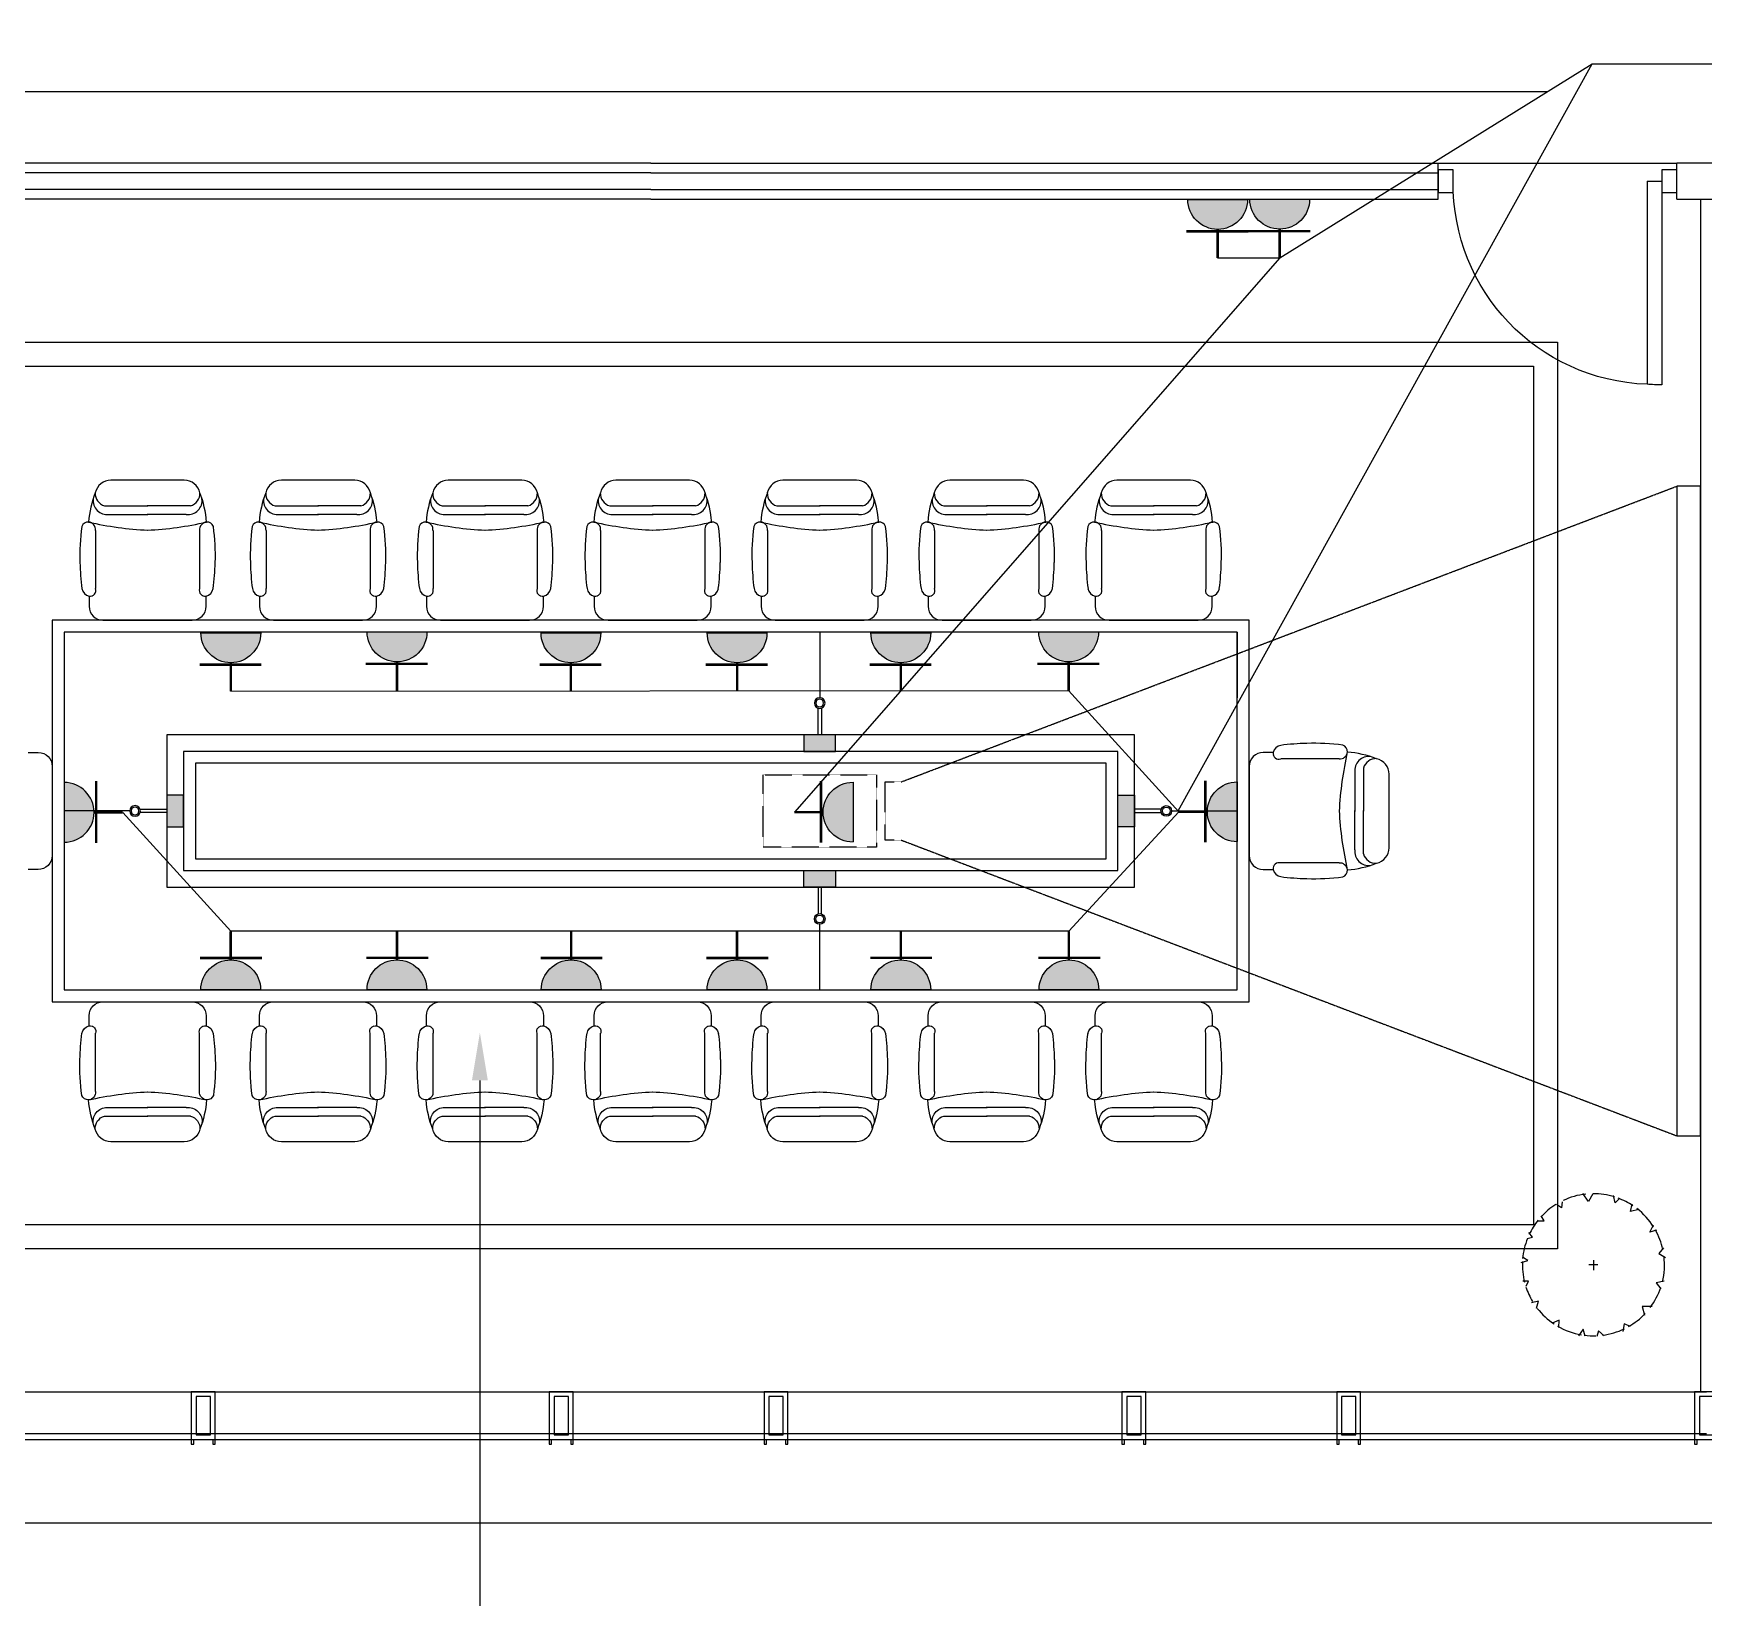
# Model space of a CAD drawing. Header units: inches. Extents: x 10 to 166961, y -47 to 131592.
# Drawn here: x 125562 to 132561, y 20649 to 27206 of the extents above; entities that cross this region are included whole.
import ezdxf

# ---------------------------------------------------------------- set-up
doc = ezdxf.new("R2010")
doc.units = ezdxf.units.IN
doc.header["$MEASUREMENT"] = 0
doc.linetypes.add('DASH', pattern=[0.35, 0.25, -0.1])
for name, color, linetype in [('4', 4, 'Continuous'), ('6', 6, 'Continuous'), ('8', 8, 'Continuous'), ('METAL', 7, 'Continuous'), ('stair', 2, 'Continuous'), ('wall', 2, 'Continuous'), ('windows', 4, 'Continuous'), ('修改', 1, 'Continuous'), ('家具', 9, 'Continuous'), ('尺寸3', 31, 'Continuous'), ('插座图', 4, 'Continuous')]:
    doc.layers.add(name, color=color, linetype=linetype)

# ---------------------------------------------------------------- blocks, each defined once
blk = doc.blocks.new('Metal')
at = {"layer": 'METAL', "color": 4}
for points in [[(-50, 20), (-40, 20), (-40, 0), (40, 0), (40, 20), (50, 20), (50, -200), (-50, -200)], [(-30, -20), (30, -20), (30, -180), (-30, -180)]]:
    blk.add_lwpolyline(points, close=True, dxfattribs=at)
blk = doc.blocks.new('A$C029860CA')
at = {"layer": '插座图', "lineweight": -2}
blk.add_hatch(color=3, dxfattribs=at).paths.add_polyline_path([(96.7, 0, 1), (2.2, 0)])
at = {"layer": '插座图', "color": 3, "lineweight": -2}
blk.add_line((2.2, 0), (96.7, 0), dxfattribs=at)
at = {"layer": '插座图', "color": 3, "lineweight": -2, "const_width": 4}
for points in [[(49.5, 47.3), (49.5, 92.7)], [(0, 50.5), (97.9, 50.5)]]:
    blk.add_lwpolyline(points, dxfattribs=at)
at = {"layer": '插座图', "color": 3, "lineweight": -2}
blk.add_arc((49.5, 0), 47.3, 0, 180, dxfattribs=at)

msp = doc.modelspace()

# ---------------------------------------------------------------- hatches: boundary and pattern name
at = {"layer": '8'}
for points in [[(128923.2, 24266.6), (128790.5, 24266.6), (128790.5, 24196.9), (128923.2, 24196.9)], [(126120.4, 24013.2), (126120.4, 23880.6), (126190.2, 23880.6), (126190.2, 24013.2)], [(130176.4, 24013.2), (130176.4, 23880.6), (130106.6, 23880.6), (130106.6, 24013.2)], [(128923.2, 23627.1), (128790.5, 23627.1), (128790.5, 23696.9), (128923.2, 23696.9)]]:
    msp.add_hatch(color=256, dxfattribs=at).paths.add_polyline_path(points)

# ---------------------------------------------------------------- linework, layer by layer
at = {"color": 2}
for p, q in [((130358.3, 23946.9), (132094.5, 27079)), ((130784.4, 26266), (132094.5, 27079)), ((132094.5, 27079), (151217.5, 27079)), ((119630.4, 26963.5), (131908.4, 26963.5)), ((130784.4, 26266), (128751, 23942.2)), ((130524.4, 26265), (130784.4, 26266)), ((126388.9, 24448.5), (129899.9, 24452)), ((129899.9, 24452), (130361.3, 23943.6)), ((126388.7, 23442.5), (125936, 23941.2)), ((130361.3, 23943.6), (129901.2, 23443)), ((129901.2, 23443), (126388.7, 23442.5))]:
    msp.add_line(p, q, dxfattribs=at)
at = {"color": 0, "linetype": 'ByBlock'}
for p, q in [((132078.6, 22309.7), (132054.8, 22343.9)), ((132096.4, 22342.4), (132078.6, 22309.7)), ((132190.1, 22303.8), (132184, 22335)), ((131965.8, 22282.9), (131944.9, 22297.9)), ((131968.7, 22308.2), (131965.8, 22282.9)), ((132209.3, 22323.2), (132190.1, 22303.8)), ((132253.9, 22268.1), (132261.4, 22299.3)), ((132289.5, 22277), (132253.9, 22268.1)), ((131864.7, 22229.5), (131893, 22229.5)), ((131893, 22229.5), (131879.6, 22250.3)), ((132335.5, 22182), (132350.5, 22211.7)), ((132363.8, 22189.4), (132335.5, 22182)), ((131821.6, 22155.2), (131844, 22159.8)), ((131844, 22159.8), (131829.2, 22180.5)), ((131796.5, 22054.3), (131824.6, 22063.1)), ((131824.6, 22063.1), (131806.8, 22073.5)), ((132099.3, 22064.6), (132099.3, 22021.6)), ((132393.5, 22115.1), (132372.7, 22091.4)), ((132372.7, 22091.4), (132400.9, 22075)), ((132117.3, 22044.7), (132080.1, 22044.7)), ((131827.7, 21975.5), (131803.9, 21975.5)), ((131817.2, 21954.7), (131827.7, 21975.5)), ((132395, 21975.5), (132362.3, 21969.6)), ((132362.3, 21969.6), (132381.7, 21944.3)), ((131869.3, 21892.2), (131839.5, 21884.8)), ((131860.3, 21862.6), (131869.3, 21892.2)), ((132345.9, 21870), (132302.8, 21870)), ((132302.8, 21870), (132313.3, 21832.9)), ((131955.4, 21812), (131925.7, 21800.2)), ((131953.9, 21782.4), (131955.4, 21812)), ((132056.3, 21775), (132037.1, 21746.7)), ((132065.2, 21745.3), (132056.3, 21775)), ((132228.7, 21797.2), (132222.6, 21764.5)), ((132253.9, 21785.4), (132228.7, 21797.2)), ((132120.2, 21767.5), (132112.8, 21743.8)), ((132143.9, 21746.7), (132120.2, 21767.5))]:
    msp.add_line(p, q, dxfattribs=at)
for start, end in [(96.2638, 115.32162), (72.84372, 90.25861), (122.01221, 137.54092), (56.27832, 69.77064), (32.07924, 52.21135), (140.94414, 154.8696), (12.43048, 29.3539), (158.29585, 175.00863), (177.31874, 194.27366), (346.09414, 6.65978), (198.26287, 211.07656), (322.95095, 341.32945), (217.83327, 236.29148), (299.44959, 316.70632), (239.60623, 260.26287), (277.44769, 295.76344), (262.58189, 272.04026)]:
    msp.add_arc((132099.3, 22044.7), 297.8, start, end, dxfattribs=at)
at = {"layer": '4'}
for p, q in [((131448.8, 26634.7), (131448.8, 26539.4)), ((131511.3, 26634.7), (131448.8, 26634.7)), ((131511.3, 26539.4), (131511.3, 26634.7)), ((132386.3, 26634.7), (132386.3, 26539.4)), ((132448.8, 26634.7), (132386.3, 26634.7)), ((132448.8, 26539.4), (132448.8, 26634.7)), ((131448.8, 26539.4), (131511.3, 26539.4)), ((132323.8, 26587), (132323.8, 25735.5)), ((132323.8, 26587), (132386.3, 26587)), ((132386.3, 26587), (132386.3, 25733.2)), ((132386.3, 26539.4), (132448.8, 26539.4))]:
    msp.add_line(p, q, dxfattribs=at)
at = {"layer": '4', "color": 4}
for p, q in [((126041.5, 25333.8), (125886.3, 25333.8)), ((126193.9, 25333.8), (126038.7, 25333.8)), ((126755.8, 25333.8), (126600.6, 25333.8)), ((126908.2, 25333.8), (126753, 25333.8)), ((127455.6, 25333.8), (127300.4, 25333.8)), ((127608, 25333.8), (127452.8, 25333.8)), ((128158.2, 25333.8), (128003, 25333.8)), ((128310.6, 25333.8), (128155.4, 25333.8)), ((128858, 25333.8), (128702.8, 25333.8)), ((129010.5, 25333.8), (128855.3, 25333.8)), ((129557.9, 25333.8), (129402.7, 25333.8)), ((129710.3, 25333.8), (129555.1, 25333.8)), ((130257.7, 25333.8), (130102.5, 25333.8)), ((130410.1, 25333.8), (130254.9, 25333.8)), ((125794.9, 24847.4), (125794.9, 24805)), ((126285.2, 24805), (126285.2, 24847.4)), ((126509.3, 24847.4), (126509.3, 24805)), ((126999.6, 24805), (126999.6, 24847.4)), ((127209.1, 24847.4), (127209.1, 24805)), ((127699.4, 24805), (127699.4, 24847.4)), ((127911.7, 24847.4), (127911.7, 24805)), ((128402, 24805), (128402, 24847.4)), ((128611.5, 24847.4), (128611.5, 24805)), ((129101.8, 24805), (129101.8, 24847.4)), ((129311.3, 24847.4), (129311.3, 24805)), ((129801.6, 24805), (129801.6, 24847.4)), ((130011.1, 24847.4), (130011.1, 24805)), ((130501.4, 24805), (130501.4, 24847.4)), ((125853.1, 24746.9), (126040.1, 24746.9)), ((126040.1, 24746.9), (126227.1, 24746.9)), ((126567.4, 24746.9), (126754.4, 24746.9)), ((126754.4, 24746.9), (126941.4, 24746.9)), ((127267.3, 24746.9), (127454.2, 24746.9)), ((127454.2, 24746.9), (127641.2, 24746.9)), ((127969.8, 24746.9), (128156.8, 24746.9)), ((128156.8, 24746.9), (128343.8, 24746.9)), ((128669.7, 24746.9), (128856.7, 24746.9)), ((128856.7, 24746.9), (129043.6, 24746.9)), ((129369.5, 24746.9), (129556.5, 24746.9)), ((129556.5, 24746.9), (129743.5, 24746.9)), ((130069.3, 24746.9), (130256.3, 24746.9)), ((130256.3, 24746.9), (130443.3, 24746.9)), ((125539.6, 24192), (125582, 24192)), ((125640.2, 24133.9), (125640.2, 23946.9)), ((125640.2, 23946.9), (125640.2, 23759.9)), ((125582, 23701.7), (125539.6, 23701.7)), ((125853.1, 23146.9), (126040.1, 23146.9)), ((126040.1, 23146.9), (126227.1, 23146.9)), ((126567.4, 23146.9), (126754.4, 23146.9)), ((126754.4, 23146.9), (126941.4, 23146.9)), ((127267.3, 23146.9), (127454.2, 23146.9)), ((127454.2, 23146.9), (127641.2, 23146.9)), ((127969.8, 23146.9), (128156.8, 23146.9)), ((128156.8, 23146.9), (128343.8, 23146.9)), ((128669.7, 23146.9), (128856.7, 23146.9)), ((128856.7, 23146.9), (129043.6, 23146.9)), ((129369.5, 23146.9), (129556.5, 23146.9)), ((129556.5, 23146.9), (129743.5, 23146.9)), ((130069.3, 23146.9), (130256.3, 23146.9)), ((130256.3, 23146.9), (130443.3, 23146.9)), ((125794.9, 23046.4), (125794.9, 23088.7)), ((126285.2, 23088.7), (126285.2, 23046.4)), ((126509.3, 23046.4), (126509.3, 23088.7)), ((126999.6, 23088.7), (126999.6, 23046.4)), ((127209.1, 23046.4), (127209.1, 23088.7)), ((127699.4, 23088.7), (127699.4, 23046.4)), ((127911.7, 23046.4), (127911.7, 23088.7)), ((128402, 23088.7), (128402, 23046.4)), ((128611.5, 23046.4), (128611.5, 23088.7)), ((129101.8, 23088.7), (129101.8, 23046.4)), ((129311.3, 23046.4), (129311.3, 23088.7)), ((129801.6, 23088.7), (129801.6, 23046.4)), ((130011.1, 23046.4), (130011.1, 23088.7)), ((130501.4, 23088.7), (130501.4, 23046.4)), ((126041.5, 22560), (125886.3, 22560)), ((126193.9, 22560), (126038.7, 22560)), ((126755.8, 22560), (126600.6, 22560)), ((126908.2, 22560), (126753, 22560)), ((127455.6, 22560), (127300.4, 22560)), ((127608, 22560), (127452.8, 22560)), ((128158.2, 22560), (128003, 22560)), ((128310.6, 22560), (128155.4, 22560)), ((128858, 22560), (128702.8, 22560)), ((129010.5, 22560), (128855.3, 22560)), ((129557.9, 22560), (129402.7, 22560)), ((129710.3, 22560), (129555.1, 22560)), ((130257.7, 22560), (130102.5, 22560)), ((130410.1, 22560), (130254.9, 22560))]:
    msp.add_line(p, q, dxfattribs=at)
at = {"layer": '4', "color": 252}
for p, q in [((130656.6, 24746.9), (125640.2, 24746.9)), ((125640.2, 24746.9), (125640.2, 23146.9)), ((130656.6, 23146.9), (130656.6, 24746.9)), ((130056.6, 24146.9), (126240.2, 24146.9)), ((126240.2, 24146.9), (126240.2, 23746.9)), ((130056.6, 23746.9), (130056.6, 24146.9)), ((126240.2, 23746.9), (130056.6, 23746.9)), ((125640.2, 23146.9), (130656.6, 23146.9))]:
    msp.add_line(p, q, dxfattribs=at)
at = {"layer": '4', "color": 4}
msp.add_lwpolyline([(131243.5, 23945.5), (131243.5, 24100.7, 0.340964), (131190.4, 24166.2, 0.068862), (131067.9, 24194.1, 0.321194), (131049, 24222.8, 0.041442), (130898.2, 24230.4, 0.024799), (130788.6, 24222, 0.284095), (130757.1, 24192), (130714.8, 24192, 0.414214), (130656.6, 24133.9), (130656.6, 23946.9), (130656.6, 23759.9, 0.414214), (130714.8, 23701.7), (130757.1, 23701.7, 0.284095), (130788.6, 23671.7, 0.024799), (130898.2, 23663.3, 0.041442), (131049, 23671, 0.321194), (131067.9, 23699.6, 0.068862), (131190.4, 23727.5, 0.340964), (131243.5, 23793.1), (131243.5, 23948.3)], format="xyb", dxfattribs=at)
at = {"layer": '4', "extrusion": (0, 0, -1)}
msp.add_ellipse((132386.3, 26608.2), major_axis=(0.3, 875), ratio=1, start_param=3.141243, end_param=3.212732, dxfattribs=at)
at = {"layer": '4', "color": 4}
for centre, major_axis, start_param, end_param in [((126249.3, 25118.6), (0.3, 458.2), 1.210049, 1.485063), ((125887.9, 25264.7), (0, 69.1), 0.023371, 1.337779), ((126192.2, 25264.7), (0, 69.1), -1.33838, -0.023971), ((125830.8, 25118.6), (0.1, 458.2), -1.484253, -1.209239), ((126963.7, 25118.6), (0.3, 458.2), 1.210049, 1.485063), ((126602.3, 25264.7), (0, 69.1), 0.023371, 1.337779), ((126906.6, 25264.7), (0, 69.1), -1.33838, -0.023971), ((126545.2, 25118.6), (0.1, 458.2), -1.484253, -1.209239), ((127663.5, 25118.6), (0.3, 458.2), 1.210049, 1.485063), ((127302.1, 25264.7), (0, 69.1), 0.023371, 1.337779), ((127606.4, 25264.7), (0, 69.1), -1.33838, -0.023971), ((127245, 25118.6), (0.1, 458.2), -1.484253, -1.209239), ((128366.1, 25118.6), (0.3, 458.2), 1.210049, 1.485063), ((128004.7, 25264.7), (0, 69.1), 0.023371, 1.337779), ((128309, 25264.7), (0, 69.1), -1.33838, -0.023971), ((127947.6, 25118.6), (0.1, 458.2), -1.484253, -1.209239), ((129065.9, 25118.6), (0.3, 458.2), 1.210049, 1.485063), ((128704.5, 25264.7), (0, 69.1), 0.023371, 1.337779), ((129008.8, 25264.7), (0, 69.1), -1.33838, -0.023971), ((128647.4, 25118.6), (0.1, 458.2), -1.484253, -1.209239), ((129765.7, 25118.6), (0.3, 458.2), 1.210049, 1.485063), ((129404.3, 25264.7), (0, 69.1), 0.023371, 1.337779), ((129708.6, 25264.7), (0, 69.1), -1.33838, -0.023971), ((129347.2, 25118.6), (0.1, 458.2), -1.484253, -1.209239), ((130465.5, 25118.6), (0.3, 458.2), 1.210049, 1.485063), ((130104.1, 25264.7), (0, 69.1), 0.023371, 1.337779), ((130408.5, 25264.7), (0, 69.1), -1.33838, -0.023971), ((130047, 25118.6), (0.1, 458.2), -1.484253, -1.209239), ((126668.3, 25018), (-0.3, 912.3), 1.437238, 1.602913), ((125791.7, 25128.7), (20.8, 20.8), 0.74676, 1.989904), ((126288.5, 25128.7), (-20.8, 20.8), 4.293281, 5.536425), ((125411.8, 25018), (0.2, 912.3), 4.680198, 4.845872), ((127382.7, 25018), (-0.3, 912.3), 1.437238, 1.602913), ((126506, 25128.7), (20.8, 20.8), 0.74676, 1.989904), ((127002.8, 25128.7), (-20.8, 20.8), 4.293281, 5.536425), ((126126.1, 25018), (0.2, 912.3), 4.680198, 4.845872), ((128082.5, 25018), (-0.3, 912.3), 1.437238, 1.602913), ((127205.8, 25128.7), (20.8, 20.8), 0.74676, 1.989904), ((127702.6, 25128.7), (-20.8, 20.8), 4.293281, 5.536425), ((126826, 25018), (0.2, 912.3), 4.680198, 4.845872), ((128785.1, 25018), (-0.3, 912.3), 1.437238, 1.602913), ((127908.4, 25128.7), (20.8, 20.8), 0.74676, 1.989904), ((128405.2, 25128.7), (-20.8, 20.8), 4.293281, 5.536425), ((127528.6, 25018), (0.2, 912.3), 4.680198, 4.845872), ((129484.9, 25018), (-0.3, 912.3), 1.437238, 1.602913), ((128608.3, 25128.7), (20.8, 20.8), 0.74676, 1.989904), ((129105, 25128.7), (-20.8, 20.8), 4.293281, 5.536425), ((128228.4, 25018), (0.2, 912.3), 4.680198, 4.845872), ((130184.7, 25018), (-0.3, 912.3), 1.437238, 1.602913), ((129308.1, 25128.7), (20.8, 20.8), 0.74676, 1.989904), ((129804.9, 25128.7), (-20.8, 20.8), 4.293281, 5.536425), ((128928.2, 25018), (0.2, 912.3), 4.680198, 4.845872), ((130884.6, 25018), (-0.3, 912.3), 1.437238, 1.602913), ((130007.9, 25128.7), (20.8, 20.8), 0.74676, 1.989904), ((130504.7, 25128.7), (-20.8, 20.8), 4.293281, 5.536425), ((129628, 25018), (0.2, 912.3), 4.680198, 4.845872), ((126864.8, 25018), (0.3, 1108.6), 1.59774, 1.696917), ((125215.4, 25018), (-0.4, 1108.6), 4.586183, 4.685361), ((127579.1, 25018), (0.3, 1108.6), 1.59774, 1.696917), ((125929.7, 25018), (-0.4, 1108.6), 4.586183, 4.685361), ((128278.9, 25018), (0.3, 1108.6), 1.59774, 1.696917), ((126629.6, 25018), (-0.4, 1108.6), 4.586183, 4.685361), ((128981.5, 25018), (0.3, 1108.6), 1.59774, 1.696917), ((127332.1, 25018), (-0.4, 1108.6), 4.586183, 4.685361), ((129681.3, 25018), (0.3, 1108.6), 1.59774, 1.696917), ((128032, 25018), (-0.4, 1108.6), 4.586183, 4.685361), ((130381.2, 25018), (0.3, 1108.6), 1.59774, 1.696917), ((128731.8, 25018), (-0.4, 1108.6), 4.586183, 4.685361), ((131081, 25018), (0.3, 1108.6), 1.59774, 1.696917), ((129431.6, 25018), (-0.4, 1108.6), 4.586183, 4.685361), ((125805.4, 24887.4), (0, 41.4), 1.778241, 2.88545), ((126274.7, 24887.4), (0, 41.4), 3.397521, 4.50473), ((126519.7, 24887.4), (0, 41.4), 1.778241, 2.88545), ((126989.1, 24887.4), (0, 41.4), 3.397521, 4.50473), ((127219.6, 24887.4), (0, 41.4), 1.778241, 2.88545), ((127688.9, 24887.4), (0, 41.4), 3.397521, 4.50473), ((127922.2, 24887.4), (0, 41.4), 1.778241, 2.88545), ((128391.5, 24887.4), (0, 41.4), 3.397521, 4.50473), ((128622, 24887.4), (0, 41.4), 1.778241, 2.88545), ((129091.3, 24887.4), (0, 41.4), 3.397521, 4.50473), ((129321.8, 24887.4), (0, 41.4), 1.778241, 2.88545), ((129791.2, 24887.4), (0, 41.4), 3.397521, 4.50473), ((130021.6, 24887.4), (0, 41.4), 1.778241, 2.88545), ((130491, 24887.4), (0, 41.4), 3.397521, 4.50473), ((125853.1, 24805), (0, 58.2), 1.571047, 3.141843), ((126227.1, 24805), (0, 58.2), 3.142077, 4.712873), ((126567.4, 24805), (0, 58.2), 1.571047, 3.141843), ((126941.4, 24805), (0, 58.2), 3.142077, 4.712873), ((127267.3, 24805), (0, 58.2), 1.571047, 3.141843), ((127641.2, 24805), (0, 58.2), 3.142077, 4.712873), ((127969.8, 24805), (0, 58.2), 1.571047, 3.141843), ((128343.8, 24805), (0, 58.2), 3.142077, 4.712873), ((128669.7, 24805), (0, 58.2), 1.571047, 3.141843), ((129043.6, 24805), (0, 58.2), 3.142077, 4.712873), ((129369.5, 24805), (0, 58.2), 1.571047, 3.141843), ((129743.5, 24805), (0, 58.2), 3.142077, 4.712873), ((130069.3, 24805), (0, 58.2), 1.571047, 3.141843), ((130443.3, 24805), (0, 58.2), 3.142077, 4.712873)]:
    msp.add_ellipse(centre, major_axis=major_axis, ratio=1, start_param=start_param, end_param=end_param, dxfattribs=at)
at = {"layer": '4', "color": 4, "extrusion": (0, 0, -1)}
for centre, major_axis, start_param, end_param in [((125582, 24133.9), (-41.1, 41.1), 0.785398, 2.356194), ((125582, 23759.9), (-41.1, 41.1), 2.356194, 3.926991), ((125853.1, 23088.7), (0, 58.2), -1.570546, 0.00025), ((126227.1, 23088.7), (0, 58.2), 0.000484, 1.571281), ((126567.4, 23088.7), (0, 58.2), -1.570546, 0.00025), ((126941.4, 23088.7), (0, 58.2), 0.000484, 1.571281), ((127267.3, 23088.7), (0, 58.2), -1.570546, 0.00025), ((127641.2, 23088.7), (0, 58.2), 0.000484, 1.571281), ((127969.8, 23088.7), (0, 58.2), -1.570546, 0.00025), ((128343.8, 23088.7), (0, 58.2), 0.000484, 1.571281), ((128669.7, 23088.7), (0, 58.2), -1.570546, 0.00025), ((129043.6, 23088.7), (0, 58.2), 0.000484, 1.571281), ((129369.5, 23088.7), (0, 58.2), -1.570546, 0.00025), ((129743.5, 23088.7), (0, 58.2), 0.000484, 1.571281), ((130069.3, 23088.7), (0, 58.2), -1.570546, 0.00025), ((130443.3, 23088.7), (0, 58.2), 0.000484, 1.571281), ((125805.4, 23006.3), (0, 41.4), -1.363352, -0.256143), ((126274.7, 23006.3), (0, 41.4), 0.255928, 1.363137), ((126519.7, 23006.3), (0, 41.4), -1.363352, -0.256143), ((126989.1, 23006.3), (0, 41.4), 0.255928, 1.363137), ((127219.6, 23006.3), (0, 41.4), -1.363352, -0.256143), ((127688.9, 23006.3), (0, 41.4), 0.255928, 1.363137), ((127922.2, 23006.3), (0, 41.4), -1.363352, -0.256143), ((128391.5, 23006.3), (0, 41.4), 0.255928, 1.363137), ((128622, 23006.3), (0, 41.4), -1.363352, -0.256143), ((129091.3, 23006.3), (0, 41.4), 0.255928, 1.363137), ((129321.8, 23006.3), (0, 41.4), -1.363352, -0.256143), ((129791.2, 23006.3), (0, 41.4), 0.255928, 1.363137), ((130021.6, 23006.3), (0, 41.4), -1.363352, -0.256143), ((130491, 23006.3), (0, 41.4), 0.255928, 1.363137), ((126864.8, 22875.7), (-0.3, 1108.6), -1.543853, -1.444676), ((125215.4, 22875.7), (0.4, 1108.6), 1.444591, 1.543768), ((127579.1, 22875.7), (-0.3, 1108.6), -1.543853, -1.444676), ((125929.7, 22875.7), (0.4, 1108.6), 1.444591, 1.543768), ((128278.9, 22875.7), (-0.3, 1108.6), -1.543853, -1.444676), ((126629.6, 22875.7), (0.4, 1108.6), 1.444591, 1.543768), ((128981.5, 22875.7), (-0.3, 1108.6), -1.543853, -1.444676), ((127332.1, 22875.7), (0.4, 1108.6), 1.444591, 1.543768), ((129681.3, 22875.7), (-0.3, 1108.6), -1.543853, -1.444676), ((128032, 22875.7), (0.4, 1108.6), 1.444591, 1.543768), ((130381.2, 22875.7), (-0.3, 1108.6), -1.543853, -1.444676), ((128731.8, 22875.7), (0.4, 1108.6), 1.444591, 1.543768), ((131081, 22875.7), (-0.3, 1108.6), -1.543853, -1.444676), ((129431.6, 22875.7), (0.4, 1108.6), 1.444591, 1.543768), ((126668.3, 22875.7), (0.3, 912.3), 4.578831, 4.744506), ((125411.8, 22875.7), (-0.2, 912.3), 1.538605, 1.70428), ((127382.7, 22875.7), (0.3, 912.3), 4.578831, 4.744506), ((126126.1, 22875.7), (-0.2, 912.3), 1.538605, 1.70428), ((128082.5, 22875.7), (0.3, 912.3), 4.578831, 4.744506), ((126826, 22875.7), (-0.2, 912.3), 1.538605, 1.70428), ((128785.1, 22875.7), (0.3, 912.3), 4.578831, 4.744506), ((127528.6, 22875.7), (-0.2, 912.3), 1.538605, 1.70428), ((129484.9, 22875.7), (0.3, 912.3), 4.578831, 4.744506), ((128228.4, 22875.7), (-0.2, 912.3), 1.538605, 1.70428), ((130184.7, 22875.7), (0.3, 912.3), 4.578831, 4.744506), ((128928.2, 22875.7), (-0.2, 912.3), 1.538605, 1.70428), ((130884.6, 22875.7), (0.3, 912.3), 4.578831, 4.744506), ((129628, 22875.7), (-0.2, 912.3), 1.538605, 1.70428), ((125791.7, 22765.1), (-20.8, 20.8), 3.888353, 5.131497), ((126288.5, 22765.1), (20.8, 20.8), 1.151689, 2.394833), ((126506, 22765.1), (-20.8, 20.8), 3.888353, 5.131497), ((127002.8, 22765.1), (20.8, 20.8), 1.151689, 2.394833), ((127205.8, 22765.1), (-20.8, 20.8), 3.888353, 5.131497), ((127702.6, 22765.1), (20.8, 20.8), 1.151689, 2.394833), ((127908.4, 22765.1), (-20.8, 20.8), 3.888353, 5.131497), ((128405.2, 22765.1), (20.8, 20.8), 1.151689, 2.394833), ((128608.3, 22765.1), (-20.8, 20.8), 3.888353, 5.131497), ((129105, 22765.1), (20.8, 20.8), 1.151689, 2.394833), ((129308.1, 22765.1), (-20.8, 20.8), 3.888353, 5.131497), ((129804.9, 22765.1), (20.8, 20.8), 1.151689, 2.394833), ((130007.9, 22765.1), (-20.8, 20.8), 3.888353, 5.131497), ((130504.7, 22765.1), (20.8, 20.8), 1.151689, 2.394833), ((126249.3, 22775.1), (-0.3, 458.2), 4.351642, 4.626656), ((125830.8, 22775.1), (-0.1, 458.2), 1.65734, 1.932354), ((126963.7, 22775.1), (-0.3, 458.2), 4.351642, 4.626656), ((126545.2, 22775.1), (-0.1, 458.2), 1.65734, 1.932354), ((127663.5, 22775.1), (-0.3, 458.2), 4.351642, 4.626656), ((127245, 22775.1), (-0.1, 458.2), 1.65734, 1.932354), ((128366.1, 22775.1), (-0.3, 458.2), 4.351642, 4.626656), ((127947.6, 22775.1), (-0.1, 458.2), 1.65734, 1.932354), ((129065.9, 22775.1), (-0.3, 458.2), 4.351642, 4.626656), ((128647.4, 22775.1), (-0.1, 458.2), 1.65734, 1.932354), ((129765.7, 22775.1), (-0.3, 458.2), 4.351642, 4.626656), ((129347.2, 22775.1), (-0.1, 458.2), 1.65734, 1.932354), ((130465.5, 22775.1), (-0.3, 458.2), 4.351642, 4.626656), ((130047, 22775.1), (-0.1, 458.2), 1.65734, 1.932354), ((125887.9, 22629), (0, 69.1), 3.164963, 4.479372), ((126192.2, 22629), (0, 69.1), 1.803213, 3.117622), ((126602.3, 22629), (0, 69.1), 3.164963, 4.479372), ((126906.6, 22629), (0, 69.1), 1.803213, 3.117622), ((127302.1, 22629), (0, 69.1), 3.164963, 4.479372), ((127606.4, 22629), (0, 69.1), 1.803213, 3.117622), ((128004.7, 22629), (0, 69.1), 3.164963, 4.479372), ((128309, 22629), (0, 69.1), 1.803213, 3.117622), ((128704.5, 22629), (0, 69.1), 3.164963, 4.479372), ((129008.8, 22629), (0, 69.1), 1.803213, 3.117622), ((129404.3, 22629), (0, 69.1), 3.164963, 4.479372), ((129708.6, 22629), (0, 69.1), 1.803213, 3.117622), ((130104.1, 22629), (0, 69.1), 3.164963, 4.479372), ((130408.5, 22629), (0, 69.1), 1.803213, 3.117622)]:
    msp.add_ellipse(centre, major_axis=major_axis, ratio=1, start_param=start_param, end_param=end_param, dxfattribs=at)
at = {"layer": '6', "color": 252}
for p, q in [((132448.4, 25308.3), (132448.4, 22585.4)), ((132548.4, 25308.3), (132448.4, 25308.3)), ((132548.4, 22585.4), (132548.4, 25308.3)), ((132448.4, 22585.4), (132548.4, 22585.4))]:
    msp.add_line(p, q, dxfattribs=at)
at = {"layer": '8', "color": 8}
for p, q in [((125860.1, 25226), (126041.5, 25226)), ((126220.1, 25226), (126038.7, 25226)), ((126574.4, 25226), (126755.8, 25226)), ((126934.4, 25226), (126753, 25226)), ((127274.3, 25226), (127455.6, 25226)), ((127634.2, 25226), (127452.8, 25226)), ((127976.8, 25226), (128158.2, 25226)), ((128336.8, 25226), (128155.4, 25226)), ((128676.7, 25226), (128858, 25226)), ((129036.6, 25226), (128855.3, 25226)), ((129376.5, 25226), (129557.9, 25226)), ((129736.5, 25226), (129555.1, 25226)), ((130076.3, 25226), (130257.7, 25226)), ((130436.3, 25226), (130254.9, 25226)), ((125877.8, 25189.8), (126041.8, 25189.7)), ((126202.4, 25189.8), (126038.4, 25189.7)), ((126592.1, 25189.8), (126756.1, 25189.7)), ((126916.7, 25189.8), (126752.7, 25189.7)), ((127291.9, 25189.8), (127455.9, 25189.7)), ((127616.6, 25189.8), (127452.5, 25189.7)), ((127994.5, 25189.8), (128158.5, 25189.7)), ((128319.1, 25189.8), (128155.1, 25189.7)), ((128694.3, 25189.8), (128858.4, 25189.7)), ((129019, 25189.8), (128855, 25189.7)), ((129394.2, 25189.8), (129558.2, 25189.7)), ((129718.8, 25189.8), (129554.8, 25189.7)), ((130094, 25189.8), (130258, 25189.7)), ((130418.6, 25189.8), (130254.6, 25189.7)), ((125822, 25123.3), (125822, 24878.9)), ((126258.1, 25123.3), (126258.1, 24878.9)), ((126536.4, 25123.3), (126536.4, 24878.9)), ((126972.4, 25123.3), (126972.4, 24878.9)), ((127236.2, 25123.3), (127236.2, 24878.9)), ((127672.3, 25123.3), (127672.3, 24878.9)), ((127938.8, 25123.3), (127938.8, 24878.9)), ((128374.9, 25123.3), (128374.9, 24878.9)), ((128638.6, 25123.3), (128638.6, 24878.9)), ((129074.7, 25123.3), (129074.7, 24878.9)), ((129338.4, 25123.3), (129338.4, 24878.9)), ((129774.5, 25123.3), (129774.5, 24878.9)), ((130038.3, 25123.3), (130038.3, 24878.9)), ((130474.3, 25123.3), (130474.3, 24878.9)), ((125809.5, 24846.3), (125809.5, 24846.3)), ((126523.9, 24846.3), (126523.9, 24846.3)), ((127223.7, 24846.3), (127223.7, 24846.3)), ((127926.3, 24846.3), (127926.3, 24846.3)), ((128626.1, 24846.3), (128626.1, 24846.3)), ((129325.9, 24846.3), (129325.9, 24846.3)), ((130025.7, 24846.3), (130025.7, 24846.3)), ((130756, 24177.4), (130756, 24177.4)), ((131033.1, 24164.9), (130788.6, 24164.9)), ((131099.6, 24109.2), (131099.5, 23945.2)), ((131135.7, 24126.9), (131135.7, 23945.5)), ((131099.6, 23784.6), (131099.5, 23948.6)), ((131135.7, 23766.9), (131135.7, 23948.3)), ((131033.1, 23728.9), (130788.6, 23728.9)), ((125809.5, 23047.5), (125809.5, 23047.5)), ((126523.9, 23047.5), (126523.9, 23047.5)), ((127223.7, 23047.5), (127223.7, 23047.5)), ((127926.3, 23047.5), (127926.3, 23047.5)), ((128626.1, 23047.5), (128626.1, 23047.5)), ((129325.9, 23047.5), (129325.9, 23047.5)), ((130025.7, 23047.5), (130025.7, 23047.5)), ((125822, 22770.4), (125822, 23014.9)), ((126258.1, 22770.4), (126258.1, 23014.9)), ((126536.4, 22770.4), (126536.4, 23014.9)), ((126972.4, 22770.4), (126972.4, 23014.9)), ((127236.2, 22770.4), (127236.2, 23014.9)), ((127672.3, 22770.4), (127672.3, 23014.9)), ((127938.8, 22770.4), (127938.8, 23014.9)), ((128374.9, 22770.4), (128374.9, 23014.9)), ((128638.6, 22770.4), (128638.6, 23014.9)), ((129074.7, 22770.4), (129074.7, 23014.9)), ((129338.4, 22770.4), (129338.4, 23014.9)), ((129774.5, 22770.4), (129774.5, 23014.9)), ((130038.3, 22770.4), (130038.3, 23014.9)), ((130474.3, 22770.4), (130474.3, 23014.9)), ((125877.8, 22703.9), (126041.8, 22704)), ((126202.4, 22703.9), (126038.4, 22704)), ((126592.1, 22703.9), (126756.1, 22704)), ((126916.7, 22703.9), (126752.7, 22704)), ((127291.9, 22703.9), (127455.9, 22704)), ((127616.6, 22703.9), (127452.5, 22704)), ((127994.5, 22703.9), (128158.5, 22704)), ((128319.1, 22703.9), (128155.1, 22704)), ((128694.3, 22703.9), (128858.4, 22704)), ((129019, 22703.9), (128855, 22704)), ((129394.2, 22703.9), (129558.2, 22704)), ((129718.8, 22703.9), (129554.8, 22704)), ((130094, 22703.9), (130258, 22704)), ((130418.6, 22703.9), (130254.6, 22704)), ((125860.1, 22667.8), (126041.5, 22667.8)), ((126220.1, 22667.8), (126038.7, 22667.8)), ((126574.4, 22667.8), (126755.8, 22667.8)), ((126934.4, 22667.8), (126753, 22667.8)), ((127274.3, 22667.8), (127455.6, 22667.8)), ((127634.2, 22667.8), (127452.8, 22667.8)), ((127976.8, 22667.8), (128158.2, 22667.8)), ((128336.8, 22667.8), (128155.4, 22667.8)), ((128676.7, 22667.8), (128858, 22667.8)), ((129036.6, 22667.8), (128855.3, 22667.8)), ((129376.5, 22667.8), (129557.9, 22667.8)), ((129736.5, 22667.8), (129555.1, 22667.8)), ((130076.3, 22667.8), (130257.7, 22667.8)), ((130436.3, 22667.8), (130254.9, 22667.8))]:
    msp.add_line(p, q, dxfattribs=at)
at = {"layer": '8', "color": 252}
for p, q in [((130606.6, 24696.9), (125690.2, 24696.9)), ((125690.2, 24696.9), (125690.2, 23196.9)), ((128856.9, 24696.9), (128856.9, 24421.8)), ((130606.5, 24696.9), (130606.5, 24421.8)), ((130606.6, 23196.9), (130606.6, 24696.9)), ((130176.4, 24266.6), (126120.4, 24266.6)), ((126120.4, 24266.6), (126120.4, 23627.1)), ((130176.4, 23627.1), (130176.4, 24266.6)), ((130106.6, 24196.9), (126190.2, 24196.9)), ((126190.2, 24196.9), (126190.2, 23696.9)), ((130106.6, 23696.9), (130106.6, 24196.9)), ((125965.3, 23946.9), (125690.2, 23946.9)), ((130331.5, 23946.9), (130606.6, 23946.9)), ((126190.2, 23696.9), (130106.6, 23696.9)), ((126120.4, 23627.1), (130176.4, 23627.1)), ((128856.9, 23196.9), (128856.9, 23472)), ((130606.5, 23196.9), (130606.5, 23472)), ((125690.2, 23196.9), (130606.6, 23196.9))]:
    msp.add_line(p, q, dxfattribs=at)
at = {"layer": '8'}
for p, q in [((128849.9, 24266.6), (128849.9, 24378.3)), ((128863.8, 24378.3), (128863.8, 24266.6)), ((128923.2, 24266.6), (128790.5, 24266.6)), ((128790.5, 24266.6), (128790.5, 24196.9)), ((128863.8, 24266.6), (128849.9, 24266.6)), ((128923.2, 24196.9), (128923.2, 24266.6)), ((128790.5, 24196.9), (128923.2, 24196.9)), ((126190.2, 24013.2), (126120.4, 24013.2)), ((126120.4, 24013.2), (126120.4, 23880.6)), ((126190.2, 23880.6), (126190.2, 24013.2)), ((130106.6, 24013.2), (130176.4, 24013.2)), ((130106.6, 23880.6), (130106.6, 24013.2)), ((130176.4, 24013.2), (130176.4, 23880.6)), ((126008.8, 23953.9), (126120.4, 23953.9)), ((126120.4, 23939.9), (126008.8, 23939.9)), ((126120.4, 23953.9), (126120.4, 23939.9)), ((130288, 23953.9), (130176.4, 23953.9)), ((130176.4, 23953.9), (130176.4, 23939.9)), ((130176.4, 23939.9), (130288, 23939.9)), ((126120.4, 23880.6), (126190.2, 23880.6)), ((130176.4, 23880.6), (130106.6, 23880.6)), ((128790.5, 23627.1), (128790.5, 23696.9)), ((128790.5, 23696.9), (128923.2, 23696.9)), ((128923.2, 23696.9), (128923.2, 23627.1)), ((128923.2, 23627.1), (128790.5, 23627.1)), ((128849.9, 23627.1), (128849.9, 23515.5)), ((128863.8, 23627.1), (128849.9, 23627.1)), ((128863.8, 23515.5), (128863.8, 23627.1))]:
    msp.add_line(p, q, dxfattribs=at)
at = {"layer": '8', "color": 8}
for centre, radius, start, end in [((130780.8, 24187.7), 24.1, 169.51623, 288.99549), ((131036.1, 24196.7), 31.9, 264.6432, 355.37474), ((132479, 23873.9), 1447, 167.21229, 177.15049), ((131158.1, 24116.3), 59, 82.72121, 186.90885), ((131187.6, 24112.5), 53.9, 87.06017, 164.4884), ((132479, 24019.9), 1447, 182.84951, 192.78771), ((130780.8, 23706.1), 24.1, 71.00451, 190.48377), ((131036.1, 23697.1), 31.9, 4.62526, 95.3568), ((131158.1, 23777.5), 59, 173.09115, 277.27879), ((131187.6, 23781.3), 53.9, 195.5116, 272.93983)]:
    msp.add_arc(centre, radius, start, end, dxfattribs=at)
at = {"layer": '8', "extrusion": (0, 0, -1)}
for centre, major_axis, ratio, start_param, end_param in [((132376.6, 26599.6), (627.2, 610.1), 0.977189, 2.391901, 3.91014), ((128856.8, 24399.5), (0, 22.3), 1, 1.569581, 7.852766), ((128856.8, 24399.5), (-11.5, 11.5), 1, 2.356194490192324, 8.639379797371909), ((125987.6, 23946.9), (0, 22.3), 1, 0.000367, 6.283552), ((125987.6, 23946.9), (-11.5, 11.5), 1, 0.785398, 7.068583)]:
    msp.add_ellipse(centre, major_axis=major_axis, ratio=ratio, start_param=start_param, end_param=end_param, dxfattribs=at)
at = {"layer": '8', "color": 8}
for centre, major_axis, start_param, end_param in [((125874.5, 25277.9), (0, 53.9), 1.518871, 2.870249), ((126205.6, 25277.9), (0, 53.9), 3.412736, 4.764114), ((126588.8, 25277.9), (0, 53.9), 1.518871, 2.870249), ((126920, 25277.9), (0, 53.9), 3.412736, 4.764114), ((127288.7, 25277.9), (0, 53.9), 1.518871, 2.870249), ((127619.8, 25277.9), (0, 53.9), 3.412736, 4.764114), ((127991.2, 25277.9), (0, 53.9), 1.518871, 2.870249), ((128322.4, 25277.9), (0, 53.9), 3.412736, 4.764114), ((128691.1, 25277.9), (0, 53.9), 1.518871, 2.870249), ((129022.2, 25277.9), (0, 53.9), 3.412736, 4.764114), ((129390.9, 25277.9), (0, 53.9), 1.518871, 2.870249), ((129722.1, 25277.9), (0, 53.9), 3.412736, 4.764114), ((130090.7, 25277.9), (0, 53.9), 1.518871, 2.870249), ((130421.9, 25277.9), (0, 53.9), 3.412736, 4.764114), ((125870.7, 25248.4), (0, 59), 1.443825, 3.262243), ((126209.5, 25248.4), (0, 59), 3.020588, 4.839005), ((126585, 25248.4), (0, 59), 1.443825, 3.262243), ((126923.8, 25248.4), (0, 59), 3.020588, 4.839005), ((127284.8, 25248.4), (0, 59), 1.443825, 3.262243), ((127623.6, 25248.4), (0, 59), 3.020588, 4.839005), ((127987.4, 25248.4), (0, 59), 1.443825, 3.262243), ((128326.2, 25248.4), (0, 59), 3.020588, 4.839005), ((128687.2, 25248.4), (0, 59), 1.443825, 3.262243), ((129026.1, 25248.4), (0, 59), 3.020588, 4.839005), ((129387.1, 25248.4), (0, 59), 1.443825, 3.262243), ((129725.9, 25248.4), (0, 59), 3.020588, 4.839005), ((130086.9, 25248.4), (0, 59), 1.443825, 3.262243), ((130425.7, 25248.4), (0, 59), 3.020588, 4.839005), ((126113.1, 26569.2), (-0.1, 1447), 2.918307, 3.091761), ((125790.2, 25126.3), (0, 31.9), 4.618773, 6.202337), ((125967, 26569.2), (0.1, 1447), 3.191423, 3.364877), ((126289.9, 25126.3), (0, 31.9), 0.080354, 1.663919), ((126827.4, 26569.2), (-0.1, 1447), 2.918307, 3.091761), ((126504.6, 25126.3), (0, 31.9), 4.618773, 6.202337), ((126681.4, 26569.2), (0.1, 1447), 3.191423, 3.364877), ((127004.2, 25126.3), (0, 31.9), 0.080354, 1.663919), ((127527.3, 26569.2), (-0.1, 1447), 2.918307, 3.091761), ((127204.4, 25126.3), (0, 31.9), 4.618773, 6.202337), ((127381.2, 26569.2), (0.1, 1447), 3.191423, 3.364877), ((127704.1, 25126.3), (0, 31.9), 0.080354, 1.663919), ((128229.9, 26569.2), (-0.1, 1447), 2.918307, 3.091761), ((127907, 25126.3), (0, 31.9), 4.618773, 6.202337), ((128083.8, 26569.2), (0.1, 1447), 3.191423, 3.364877), ((128406.7, 25126.3), (0, 31.9), 0.080354, 1.663919), ((128929.7, 26569.2), (-0.1, 1447), 2.918307, 3.091761), ((128606.8, 25126.3), (0, 31.9), 4.618773, 6.202337), ((128783.6, 26569.2), (0.1, 1447), 3.191423, 3.364877), ((129106.5, 25126.3), (0, 31.9), 0.080354, 1.663919), ((129629.5, 26569.2), (-0.1, 1447), 2.918307, 3.091761), ((129306.6, 25126.3), (0, 31.9), 4.618773, 6.202337), ((129483.5, 26569.2), (0.1, 1447), 3.191423, 3.364877), ((129806.3, 25126.3), (0, 31.9), 0.080354, 1.663919), ((130329.3, 26569.2), (-0.1, 1447), 2.918307, 3.091761), ((130006.5, 25126.3), (0, 31.9), 4.618773, 6.202337), ((130183.3, 26569.2), (0.1, 1447), 3.191423, 3.364877), ((130506.1, 25126.3), (0, 31.9), 0.080354, 1.663919), ((125799.3, 24871.1), (0, 24.1), 2.958499, 5.043806), ((126280.8, 24871.1), (0, 24.1), 1.23917, 3.324476), ((126513.6, 24871.1), (0, 24.1), 2.958499, 5.043806), ((126995.2, 24871.1), (0, 24.1), 1.23917, 3.324476), ((127213.5, 24871.1), (0, 24.1), 2.958499, 5.043806), ((127695, 24871.1), (0, 24.1), 1.23917, 3.324476), ((127916.1, 24871.1), (0, 24.1), 2.958499, 5.043806), ((128397.6, 24871.1), (0, 24.1), 1.23917, 3.324476), ((128615.9, 24871.1), (0, 24.1), 2.958499, 5.043806), ((129097.4, 24871.1), (0, 24.1), 1.23917, 3.324476), ((129315.7, 24871.1), (0, 24.1), 2.958499, 5.043806), ((129797.2, 24871.1), (0, 24.1), 1.23917, 3.324476), ((130015.5, 24871.1), (0, 24.1), 2.958499, 5.043806), ((130497.1, 24871.1), (0, 24.1), 1.23917, 3.324476)]:
    msp.add_ellipse(centre, major_axis=major_axis, ratio=1, start_param=start_param, end_param=end_param, dxfattribs=at)
at = {"layer": '8'}
for centre, major_axis, start_param, end_param in [((130309.2, 23946.9), (0, 22.3), 0.000367, 6.283552), ((130309.2, 23946.9), (11.5, 11.5), 0.785398, 7.068583), ((128856.8, 23494.3), (0, 22.3), 4.711174, 10.994359), ((128856.8, 23494.3), (11.5, 11.5), 5.497787, 11.780972)]:
    msp.add_ellipse(centre, major_axis=major_axis, ratio=1, start_param=start_param, end_param=end_param, dxfattribs=at)
at = {"layer": '8', "color": 8, "extrusion": (0, 0, -1)}
for centre, major_axis, start_param, end_param in [((125799.3, 23022.7), (0, 24.1), -0.183093, 1.902213), ((126280.8, 23022.7), (0, 24.1), 4.380762, 6.466069), ((126513.6, 23022.7), (0, 24.1), -0.183093, 1.902213), ((126995.2, 23022.7), (0, 24.1), 4.380762, 6.466069), ((127213.5, 23022.7), (0, 24.1), -0.183093, 1.902213), ((127695, 23022.7), (0, 24.1), 4.380762, 6.466069), ((127916.1, 23022.7), (0, 24.1), -0.183093, 1.902213), ((128397.6, 23022.7), (0, 24.1), 4.380762, 6.466069), ((128615.9, 23022.7), (0, 24.1), -0.183093, 1.902213), ((129097.4, 23022.7), (0, 24.1), 4.380762, 6.466069), ((129315.7, 23022.7), (0, 24.1), -0.183093, 1.902213), ((129797.2, 23022.7), (0, 24.1), 4.380762, 6.466069), ((130015.5, 23022.7), (0, 24.1), -0.183093, 1.902213), ((130497.1, 23022.7), (0, 24.1), 4.380762, 6.466069), ((125790.2, 22767.4), (0, 31.9), 1.47718, 3.060745), ((126113.1, 21324.5), (0.1, 1447), -0.223286, -0.049831), ((125967, 21324.5), (-0.1, 1447), 0.04983, 0.223284), ((126289.9, 22767.4), (0, 31.9), 3.221947, 4.805511), ((126504.6, 22767.4), (0, 31.9), 1.47718, 3.060745), ((126827.4, 21324.5), (0.1, 1447), -0.223286, -0.049831), ((126681.4, 21324.5), (-0.1, 1447), 0.04983, 0.223284), ((127004.2, 22767.4), (0, 31.9), 3.221947, 4.805511), ((127204.4, 22767.4), (0, 31.9), 1.47718, 3.060745), ((127527.3, 21324.5), (0.1, 1447), -0.223286, -0.049831), ((127381.2, 21324.5), (-0.1, 1447), 0.04983, 0.223284), ((127704.1, 22767.4), (0, 31.9), 3.221947, 4.805511), ((127907, 22767.4), (0, 31.9), 1.47718, 3.060745), ((128229.9, 21324.5), (0.1, 1447), -0.223286, -0.049831), ((128083.8, 21324.5), (-0.1, 1447), 0.04983, 0.223284), ((128406.7, 22767.4), (0, 31.9), 3.221947, 4.805511), ((128606.8, 22767.4), (0, 31.9), 1.47718, 3.060745), ((128929.7, 21324.5), (0.1, 1447), -0.223286, -0.049831), ((128783.6, 21324.5), (-0.1, 1447), 0.04983, 0.223284), ((129106.5, 22767.4), (0, 31.9), 3.221947, 4.805511), ((129306.6, 22767.4), (0, 31.9), 1.47718, 3.060745), ((129629.5, 21324.5), (0.1, 1447), -0.223286, -0.049831), ((129483.5, 21324.5), (-0.1, 1447), 0.04983, 0.223284), ((129806.3, 22767.4), (0, 31.9), 3.221947, 4.805511), ((130006.5, 22767.4), (0, 31.9), 1.47718, 3.060745), ((130329.3, 21324.5), (0.1, 1447), -0.223286, -0.049831), ((130183.3, 21324.5), (-0.1, 1447), 0.04983, 0.223284), ((130506.1, 22767.4), (0, 31.9), 3.221947, 4.805511), ((125870.7, 22645.4), (0, 59), 4.585418, 6.403836), ((126209.5, 22645.4), (0, 59), -0.121005, 1.697413), ((126585, 22645.4), (0, 59), 4.585418, 6.403836), ((126923.8, 22645.4), (0, 59), -0.121005, 1.697413), ((127284.8, 22645.4), (0, 59), 4.585418, 6.403836), ((127623.6, 22645.4), (0, 59), -0.121005, 1.697413), ((127987.4, 22645.4), (0, 59), 4.585418, 6.403836), ((128326.2, 22645.4), (0, 59), -0.121005, 1.697413), ((128687.2, 22645.4), (0, 59), 4.585418, 6.403836), ((129026.1, 22645.4), (0, 59), -0.121005, 1.697413), ((129387.1, 22645.4), (0, 59), 4.585418, 6.403836), ((129725.9, 22645.4), (0, 59), -0.121005, 1.697413), ((130086.9, 22645.4), (0, 59), 4.585418, 6.403836), ((130425.7, 22645.4), (0, 59), -0.121005, 1.697413), ((125874.5, 22615.9), (0, 53.9), 4.660464, 6.011841), ((126205.6, 22615.9), (0, 53.9), 0.271143, 1.622521), ((126588.8, 22615.9), (0, 53.9), 4.660464, 6.011841), ((126920, 22615.9), (0, 53.9), 0.271143, 1.622521), ((127288.7, 22615.9), (0, 53.9), 4.660464, 6.011841), ((127619.8, 22615.9), (0, 53.9), 0.271143, 1.622521), ((127991.2, 22615.9), (0, 53.9), 4.660464, 6.011841), ((128322.4, 22615.9), (0, 53.9), 0.271143, 1.622521), ((128691.1, 22615.9), (0, 53.9), 4.660464, 6.011841), ((129022.2, 22615.9), (0, 53.9), 0.271143, 1.622521), ((129390.9, 22615.9), (0, 53.9), 4.660464, 6.011841), ((129722.1, 22615.9), (0, 53.9), 0.271143, 1.622521), ((130090.7, 22615.9), (0, 53.9), 4.660464, 6.011841), ((130421.9, 22615.9), (0, 53.9), 0.271143, 1.622521)]:
    msp.add_ellipse(centre, major_axis=major_axis, ratio=1, start_param=start_param, end_param=end_param, dxfattribs=at)
at = {"layer": 'stair', "color": 6}
msp.add_lwpolyline([(154748.4, 26662), (154748.4, 26662), (155048.1, 20962), (91814.4, 20962), (92098.4, 25462), (92098.4, 35062)], dxfattribs=at)
at = {"layer": 'wall', "color": 251}
for p, q in [((126270.6, 24846.3), (126270.6, 24846.3)), ((126985, 24846.3), (126985, 24846.3)), ((127684.8, 24846.3), (127684.8, 24846.3)), ((128387.4, 24846.3), (128387.4, 24846.3)), ((129087.2, 24846.3), (129087.2, 24846.3)), ((129787, 24846.3), (129787, 24846.3)), ((130486.8, 24846.3), (130486.8, 24846.3)), ((130756, 23716.3), (130756, 23716.3)), ((126270.6, 23047.5), (126270.6, 23047.5)), ((126985, 23047.5), (126985, 23047.5)), ((127684.8, 23047.5), (127684.8, 23047.5)), ((128387.4, 23047.5), (128387.4, 23047.5)), ((129087.2, 23047.5), (129087.2, 23047.5)), ((129787, 23047.5), (129787, 23047.5)), ((130486.8, 23047.5), (130486.8, 23047.5))]:
    msp.add_line(p, q, dxfattribs=at)
at = {"layer": 'windows', "color": 2}
for p, q in [((104223.4, 21512), (132573.4, 21512)), ((104223.4, 21337), (132573.4, 21337)), ((104223.4, 21312), (132573.4, 21312))]:
    msp.add_line(p, q, dxfattribs=at)
at = {"layer": '家具', "color": 252, "linetype": 'DASH'}
for p, q in [((129198.8, 24069), (132448.4, 25308.3)), ((128619.2, 24098.9), (129094.5, 24098.9)), ((128619.2, 23794.9), (128619.2, 24098.9)), ((129094.5, 24098.9), (129094.5, 23794.9)), ((129131, 24069), (129198.8, 24069)), ((129131, 23824.8), (129131, 24069)), ((129198.8, 23824.8), (129131, 23824.8)), ((129198.8, 23824.8), (132448.4, 22585.4)), ((129094.5, 23794.9), (128619.2, 23794.9))]:
    msp.add_line(p, q, dxfattribs=at)
at = {"layer": '尺寸3', "color": 252}
for p, q in [((128148.4, 26662), (124998, 26662)), ((128148.4, 26622), (124998, 26622)), ((128148.4, 26662), (131448.8, 26662)), ((128148.4, 26622), (131448.8, 26622)), ((131448.8, 26512), (131448.8, 26662)), ((131448.8, 26662), (132448.8, 26662)), ((133698.4, 26662), (132448.8, 26662)), ((132448.8, 26512.1), (132448.8, 26662)), ((128148.4, 26552), (124998, 26552)), ((128148.4, 26552), (131448.8, 26552)), ((128148.4, 26512), (124998, 26512)), ((128148.4, 26512), (131448.8, 26512)), ((132448.8, 26512), (132948.4, 26512)), ((132548.4, 26512), (132548.4, 21512)), ((124473.4, 25912), (131948.4, 25912)), ((131948.4, 25912), (131948.4, 22112)), ((124573.4, 25812), (131848.4, 25812)), ((131848.4, 25812), (131848.4, 22212)), ((131848.4, 22212), (124573.4, 22212)), ((131948.4, 22112), (124473.4, 22112))]:
    msp.add_line(p, q, dxfattribs=at)
msp.add_lwpolyline([(127432.7, 22817.4), (127432.7, 19664.2), (131184.2, 19664.2)], dxfattribs=at)
msp.add_solid([(127399.3, 22817.4), (127432.7, 23017.4), (127466, 22817.4)], dxfattribs=at)

# ---------------------------------------------------------------- block references
at = {"layer": '修改', "color": 2, "xscale": -1, "rotation": 180}
for p in [(126273.4, 21312), (127773.4, 21312), (128673.4, 21312), (130173.4, 21312), (131073.4, 21312), (132573.4, 21312)]:
    msp.add_blockref('Metal', p, dxfattribs=at)
at = {"layer": '插座图', "color": 0, "yscale": 2.647941328585148, "zscale": 2.647941328421054}
for p, xscale, rotation in [((130393.5, 26510.3), -2.647941336967051, 180), ((130653.5, 26511.3), -2.647941336967051, 180), ((126258, 24693.8), -2.647941336967051, 180), ((126954.5, 24697.3), -2.647941336967051, 180), ((127683, 24693.8), -2.647941336967051, 180), ((128379.5, 24693.8), -2.647941336967051, 180), ((129065.5, 24693.8), -2.647941336967051, 180), ((129769, 24697.3), -2.647941336967051, 180), ((128996.3, 24073.1), -2.647941336967051, 90), ((130606.6, 24074.5), -2.647941336967051, 90), ((125690.6, 24072.1), 2.647941336967051, 270)]:
    msp.add_blockref('A$C029860CA', p, dxfattribs=dict(at, xscale=xscale, rotation=rotation))
at = {"layer": '插座图', "color": 0, "xscale": -2.647941336967051, "yscale": 2.647941328585148, "zscale": 2.647941328421054}
for p in [(126519.6, 23197.1), (127216.1, 23197.6), (127946.1, 23197.1), (128641.1, 23197.1), (129327.6, 23197.6), (130032.1, 23197.6)]:
    msp.add_blockref('A$C029860CA', p, dxfattribs=at)

doc.saveas('drawing.dxf')
